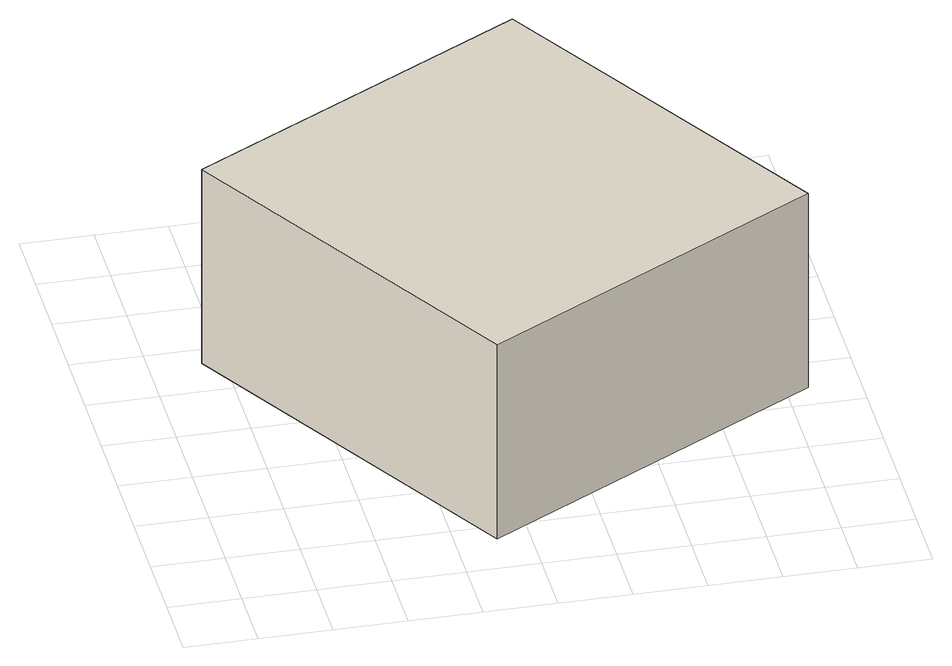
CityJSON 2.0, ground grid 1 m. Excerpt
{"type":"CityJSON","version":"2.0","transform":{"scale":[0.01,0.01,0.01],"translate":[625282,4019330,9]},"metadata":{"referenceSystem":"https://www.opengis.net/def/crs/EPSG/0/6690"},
"CityObjects":{
"building1":{"type":"Building","attributes":{"class":"3001","usage":"451","measuredHeight":3.1,"storeysAboveGround":9999,"RiverFloodingRiskAttribute.description":"2","RiverFloodingRiskAttribute.rank":"2","RiverFloodingRiskAttribute.depth":0.52,"RiverFloodingRiskAttribute.adminType":"2","RiverFloodingRiskAttribute.scale":"1","RiverFloodingRiskAttribute.duration":12.8,"BuildingDetailAttribute.buildingStructureType":"611","BuildingDetailAttribute.buildingStructureOrgType":"Null","BuildingDetailAttribute.urbanPlanType":"21","BuildingDetailAttribute.districtsAndZonesType":"Null","BuildingDetailAttribute.landUseType":"202","BuildingDetailAttribute.orgUsage":"20","BuildingDetailAttribute.specifiedBuildingCoverageRate":-9999,"BuildingDetailAttribute.specifiedFloorAreaRate":-9999,"BuildingDetailAttribute.surveyYear":2023,"BuildingIDAttribute.prefecture":"17","BuildingIDAttribute.city":"17206"},"geometry":[{"type":"Solid","lod":"1","boundaries":[[[[0,1,2,3]],[[2,4,5,3]],[[1,6,4,2]],[[0,7,6,1]],[[3,5,7,0]],[[4,6,7,5]]]]}]}
},
"vertices":[
[356,69,94],[71,567,94],[544,836,94],[830,341,94],[544,836,394],[830,341,394],[71,567,394],[356,69,394]
]}
